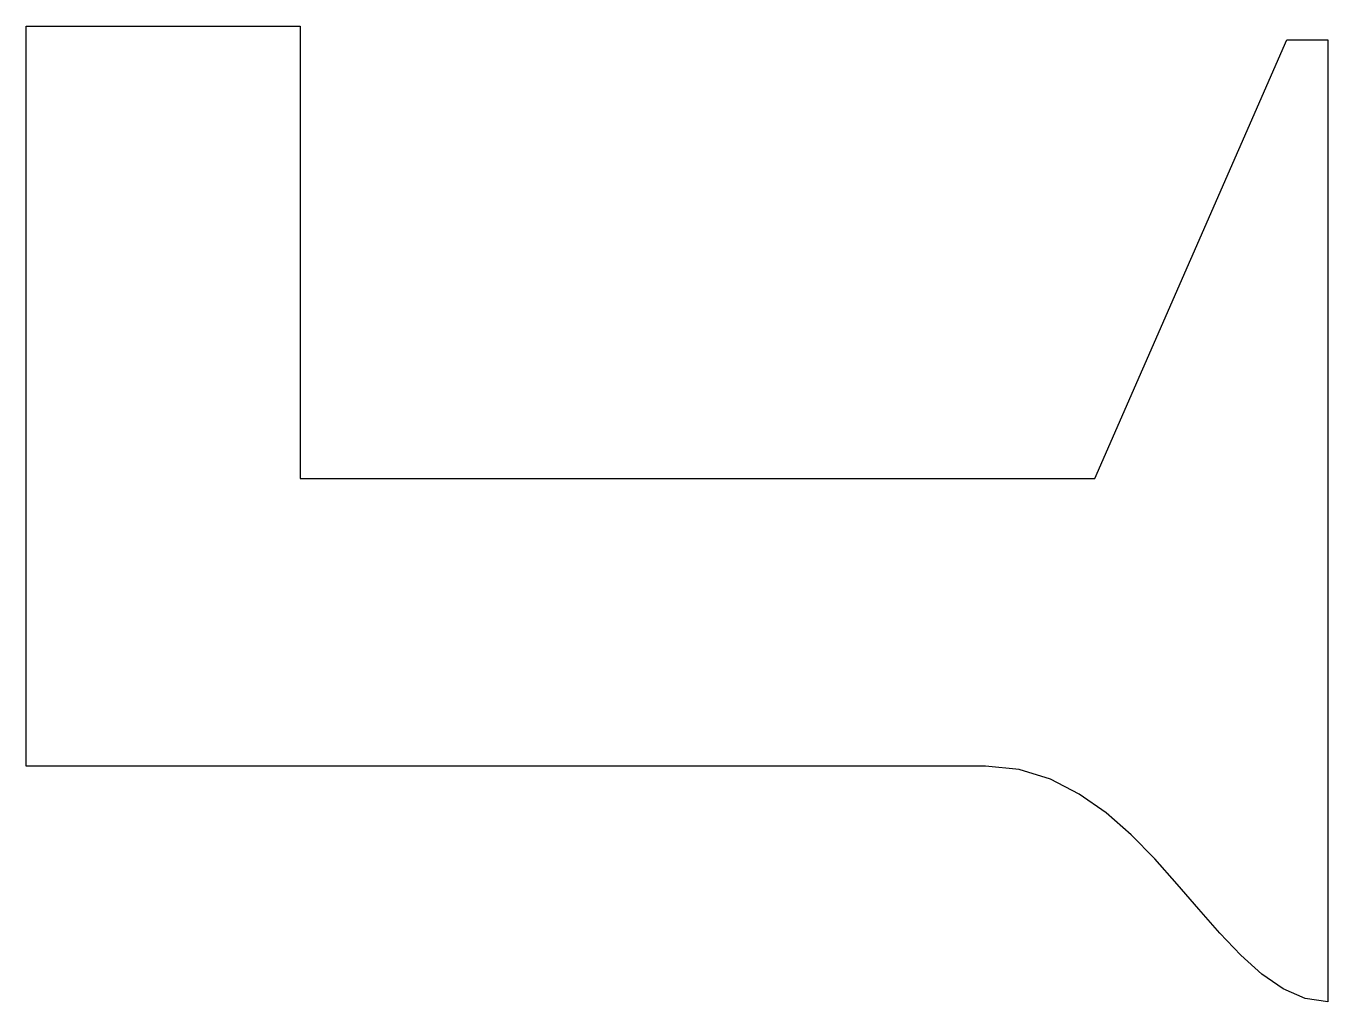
# Model space of a CAD drawing. Header units: millimetres. Extents: x 0 to 95, y 33.8 to 105.
import ezdxf

# ---------------------------------------------------------------- set-up
doc = ezdxf.new("R2010")
doc.units = ezdxf.units.MM

msp = doc.modelspace()

# ---------------------------------------------------------------- linework, layer by layer
at = {"layer": 'INLET_HOUSING'}
for p, q in [((0, 105), (20, 105)), ((0, 51), (0, 105)), ((20, 105), (20, 72)), ((78, 72), (92, 104)), ((92, 104), (95, 104)), ((95, 104), (95, 33.8)), ((20, 72), (78, 72)), ((70, 51), (0, 51)), ((72.4679, 50.7493), (70, 51)), ((74.7434, 50.0472), (72.4679, 50.7493)), ((76.8484, 48.9691), (74.7434, 50.0472)), ((78.8047, 47.5901), (76.8484, 48.9691)), ((80.6341, 45.9854), (78.8047, 47.5901)), ((82.3586, 44.2303), (80.6341, 45.9854)), ((84, 42.4), (82.3586, 44.2303)), ((85.5802, 40.5697), (84, 42.4)), ((87.121, 38.8146), (85.5802, 40.5697)), ((88.6443, 37.2099), (87.121, 38.8146)), ((90.172, 35.8309), (88.6443, 37.2099)), ((91.7259, 34.7528), (90.172, 35.8309)), ((93.328, 34.0507), (91.7259, 34.7528)), ((95, 33.8), (93.328, 34.0507))]:
    msp.add_line(p, q, dxfattribs=at)

doc.saveas('drawing.dxf')
